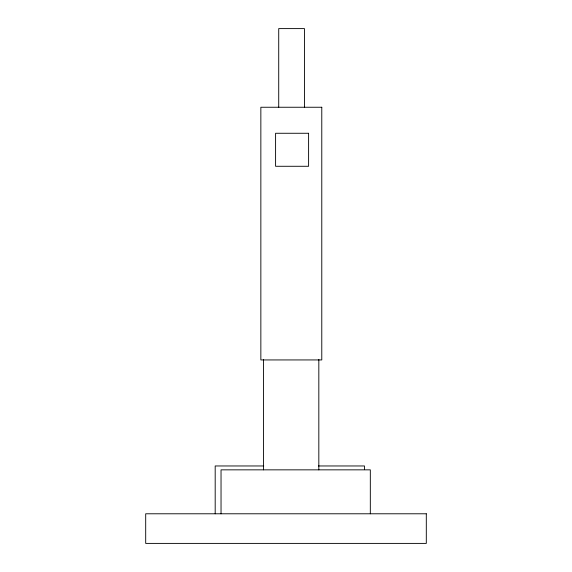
<?xml version="1.0" encoding="UTF-8"?>
<svg xmlns="http://www.w3.org/2000/svg" width="572" height="572" viewBox="0 0 572 572"><rect width="100%" height="100%" fill="white"/><g stroke="black" fill="none" stroke-linecap="round" stroke-linejoin="round"><path stroke-width="0.86" d="M263.749 465.966L215.186 465.966L215.186 513.785M318.447 465.966L364.471 465.966L364.471 469.512M370.32 513.785L370.32 469.848L221.035 469.848L221.035 513.785M318.826 359.452L318.826 469.848M304.454 107.25L304.454 28.6L278.721 28.6L278.721 107.25M263.477 359.452L263.477 469.848M321.779 107.25L260.853 107.25L260.853 359.938L321.779 359.938L321.779 107.25M308.601 133.269L275.59 133.269L275.59 166.28L308.601 166.28L308.601 133.269M426.304 513.785L145.696 513.785L145.696 543.4L426.304 543.4L426.304 513.785"/></g></svg>
